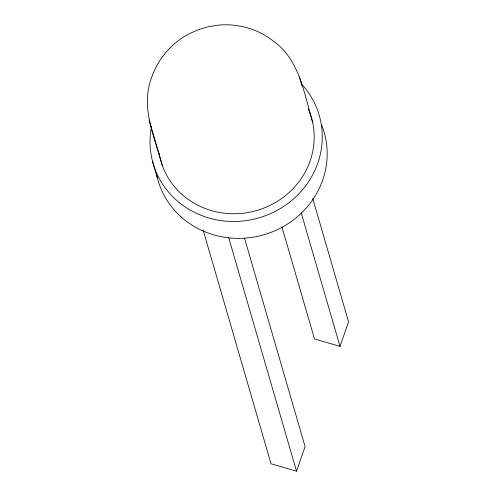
<?xml version="1.0" encoding="UTF-8"?>
<svg xmlns="http://www.w3.org/2000/svg" width="496" height="496" viewBox="0 0 496 496"><rect width="100%" height="100%" fill="white"/><g stroke="black" fill="none" stroke-linecap="round" stroke-linejoin="round"><path stroke-width="0.74" d="M203.155 230.187L271.021 463.772L296.534 471.2L305.09 446.629L244.528 238.173M281.945 226.939L314.489 338.954L340.002 346.382L348.558 321.811L312.685 198.326M312.641 122.363C304.147 93.893 299.646 59.545 273.253 41.038C257.939 28.898 237.95 23.355 218.55 25.116L208.549 26.672L199.448 29.289L190.166 33.288C171.889 42.482 157.641 58.987 151.311 78.455C140.368 107.682 154.857 137.683 162.341 165.627M301.208 212.852L340.002 346.382M228.668 237.615L296.534 471.2M149.11 119.982L159.662 156.308M152.458 161.057L157.362 177.952M299.404 76.719L302.083 86.031M321.681 125.066A86.471 81.766 -16.2 0 1 264.839 234.465A86.471 81.766 -16.2 0 1 156.668 174.983M301.208 83.675A86.471 81.766 -16.2 0 1 258.763 217.911A86.471 81.766 -16.2 0 1 151.478 126.809M308.295 108.891A78.368 74.096 -16.2 0 1 257.387 210.329A78.368 74.096 -16.2 0 1 159.104 153.382"/></g></svg>
